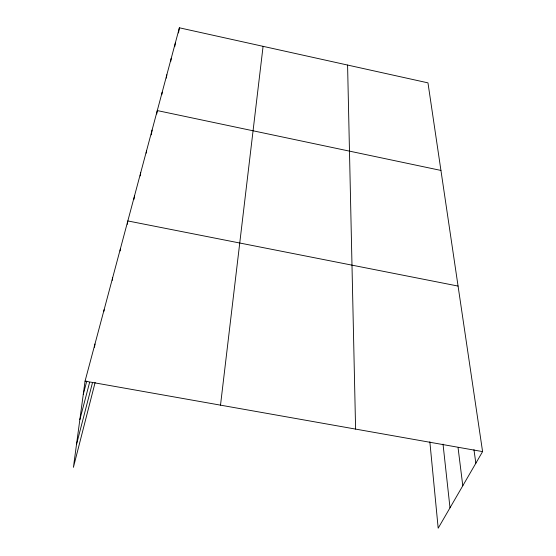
<?xml version="1.0" encoding="UTF-8"?>
<svg xmlns="http://www.w3.org/2000/svg" width="556" height="556" viewBox="0 0 556 556"><rect width="100%" height="100%" fill="white"/><g stroke="black" fill="none" stroke-linecap="round" stroke-linejoin="round"><path stroke-width="0.83" d="M220.51 405.15L263.085 46.336M429.844 441.77L438.184 528.2L482.587 451.604L427.967 82.858L179.386 27.8L85.054 381.138L73.413 467.339L95.132 382.431M94.513 347.271L94.972 343.997M103.896 311.325L104.132 309.699M112.249 280.349L112.611 277.93M120.103 250.985L120.485 248.421M127.303 224.325L127.824 220.94L458.068 286.069M133.954 199.361L134.476 196.018M140.188 175.96L140.717 172.652M146.179 153.15L146.576 150.704M151.308 134.879L152.087 130.048M156.729 113.98L157.285 110.574L440.936 170.435M161.782 94.701L162.199 92.178M166.293 78.097L166.842 74.775M170.699 61.563L171.241 58.297M174.737 46.69L175.418 42.659M178.511 32.936L179.386 27.8M76.499 444.473L92.504 382.591M79.855 419.662L89.592 382.438M83.282 394.267L86.792 381.048M85.054 381.138L482.587 451.604M473.955 449.679L475.846 463.231M458.068 447.733L462.787 485.756M443.021 444.105L449.999 507.816M347.583 65.059L355.597 429.093"/></g></svg>
